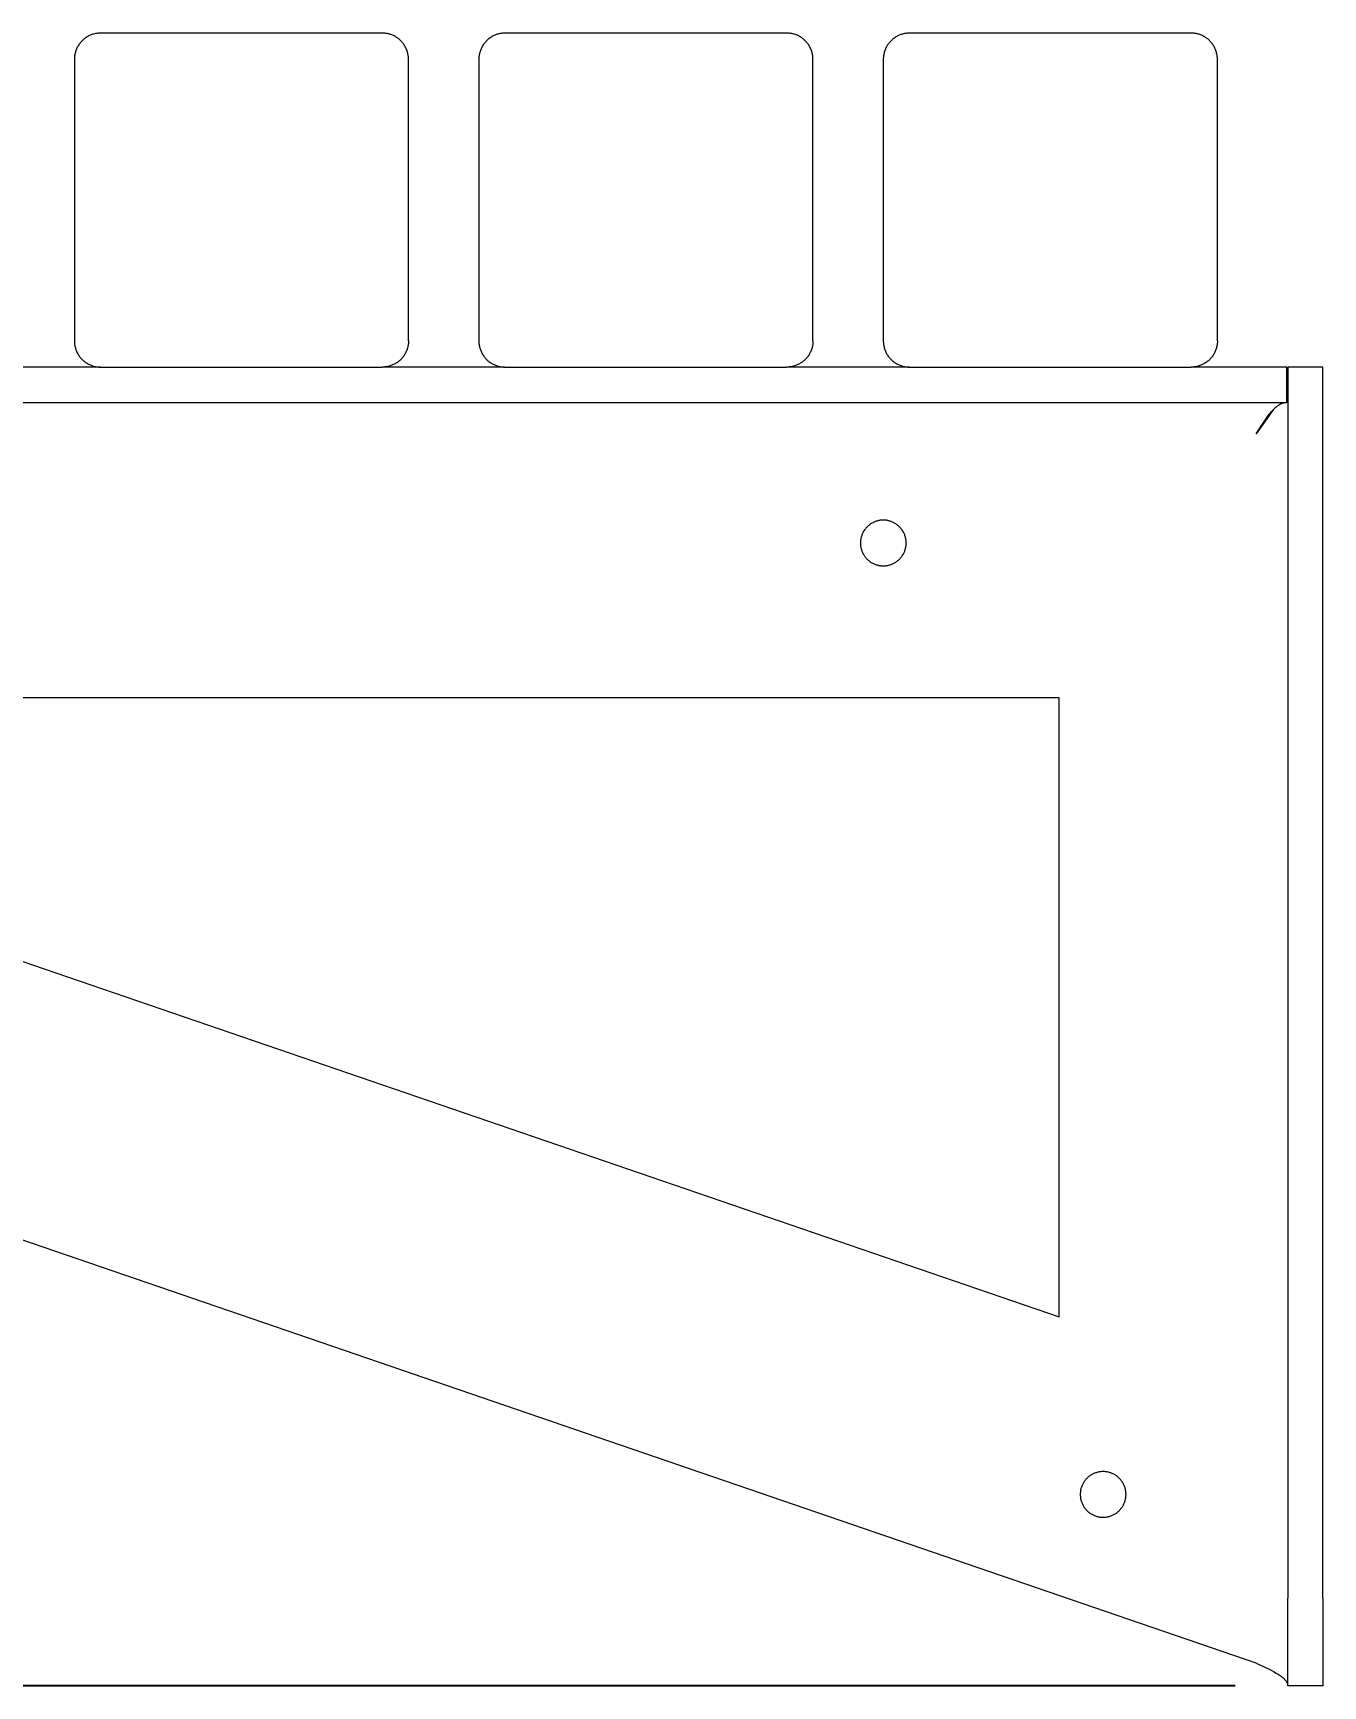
# Model space of a CAD drawing. Header units: millimetres. Extents: x -244 to 4312, y 246 to 2799.
# Drawn here: x 3394.5 to 3541.2, y 2140.6 to 2328.6 of the extents above; entities that cross this region are included whole.
import ezdxf

# ---------------------------------------------------------------- set-up
doc = ezdxf.new("R2010")
doc.units = ezdxf.units.MM
doc.layers.add('ZANO_R', color=7, linetype='Continuous', lineweight=0)
doc.layers.add('ZANO_W', color=1, linetype='Continuous', lineweight=0)
doc.styles.add('Arial', font='arial.ttf')
doc.styles.get("Standard").update_dxf_attribs({"font": 'ARIALUNI.TTF'})
doc.dimstyles.new('pl i ang', dxfattribs={"dimtxt": 50, "dimasz": 50, "dimexe": 1.25, "dimexo": 0.625, "dimgap": 10, "dimtad": 1, "dimtoh": 1, "dimtxsty": 'Standard', "dimcen": 2.5, "dimclrd": 1, "dimclre": 1, "dimclrt": 1, "dimadec": 0, "dimazin": 0, "dimtfac": 1, "dimtmove": 0, "dimatfit": 3, "dimfxl": 1, "dimarcsym": 1})

# ---------------------------------------------------------------- blocks, each defined once
blk = doc.blocks.new('*D432')
at = {"layer": 'ZANO_W', "color": 1, "lineweight": -2}
for p, q in [((3071.23, 2290.59), (3053.09, 2290.59)), ((3063.09, 2250.59), (3063.09, 2180.59)), ((3531.23, 2140.59), (3053.09, 2140.59))]:
    blk.add_line(p, q, dxfattribs=at)
at = {"layer": 'ZANO_W', "color": 1}
for points in [[(3069.76, 2250.59), (3056.42, 2250.59), (3063.09, 2290.59)], [(3056.42, 2180.59), (3069.76, 2180.59), (3063.09, 2140.59)]]:
    blk.add_solid(points, dxfattribs=at)
at = {"layer": 'ZANO_W', "color": 1, "insert": (3032.67, 2215.59), "char_height": 40, "attachment_point": 5, "rotation": 90, "style": 'Arial'}
blk.add_mtext('150', dxfattribs=at)
blk = doc.blocks.new('*D433')
at = {"layer": 'ZANO_W', "color": 1, "lineweight": -2}
for p, q in [((3070.23, 2328.59), (2983.49, 2328.59)), ((2993.49, 2288.59), (2993.49, 2180.59)), ((3531.23, 2140.59), (2983.49, 2140.59))]:
    blk.add_line(p, q, dxfattribs=at)
at = {"layer": 'ZANO_W', "color": 1}
for points in [[(3000.15, 2288.59), (2986.82, 2288.59), (2993.49, 2328.59)], [(2986.82, 2180.59), (3000.15, 2180.59), (2993.49, 2140.59)]]:
    blk.add_solid(points, dxfattribs=at)
at = {"layer": 'ZANO_W', "color": 1, "insert": (2963.06, 2234.59), "char_height": 40, "attachment_point": 5, "rotation": 90, "style": 'Arial'}
blk.add_mtext('188', dxfattribs=at)

msp = doc.modelspace()

# ---------------------------------------------------------------- linework, layer by layer
at = {"layer": 'ZANO_R'}
for p, q in [((3399.9, 2327.49), (3399.84, 2327.41)), ((3399.97, 2327.56), (3399.9, 2327.49)), ((3400.04, 2327.64), (3399.97, 2327.56)), ((3400.11, 2327.71), (3400.04, 2327.64)), ((3400.18, 2327.78), (3400.11, 2327.71)), ((3400.26, 2327.85), (3400.18, 2327.78)), ((3400.33, 2327.92), (3400.26, 2327.85)), ((3400.42, 2327.98), (3400.33, 2327.92)), ((3400.5, 2328.04), (3400.42, 2327.98)), ((3400.58, 2328.1), (3400.5, 2328.04)), ((3400.67, 2328.16), (3400.58, 2328.1)), ((3400.76, 2328.21), (3400.67, 2328.16)), ((3400.85, 2328.26), (3400.76, 2328.21)), ((3400.94, 2328.3), (3400.85, 2328.26)), ((3401.03, 2328.34), (3400.94, 2328.3)), ((3401.13, 2328.38), (3401.03, 2328.34)), ((3401.22, 2328.42), (3401.13, 2328.38)), ((3401.32, 2328.45), (3401.22, 2328.42)), ((3401.42, 2328.48), (3401.32, 2328.45)), ((3401.52, 2328.51), (3401.42, 2328.48)), ((3401.62, 2328.53), (3401.52, 2328.51)), ((3401.72, 2328.55), (3401.62, 2328.53)), ((3401.82, 2328.56), (3401.72, 2328.55)), ((3401.92, 2328.58), (3401.82, 2328.56)), ((3402.02, 2328.59), (3401.92, 2328.58)), ((3402.13, 2328.59), (3402.02, 2328.59)), ((3402.23, 2328.59), (3402.13, 2328.59)), ((3434.23, 2328.59), (3402.23, 2328.59)), ((3434.33, 2328.59), (3434.23, 2328.59)), ((3434.43, 2328.59), (3434.33, 2328.59)), ((3434.54, 2328.58), (3434.43, 2328.59)), ((3434.64, 2328.56), (3434.54, 2328.58)), ((3434.74, 2328.55), (3434.64, 2328.56)), ((3434.84, 2328.53), (3434.74, 2328.55)), ((3434.94, 2328.51), (3434.84, 2328.53)), ((3435.04, 2328.48), (3434.94, 2328.51)), ((3435.14, 2328.45), (3435.04, 2328.48)), ((3435.23, 2328.42), (3435.14, 2328.45)), ((3435.33, 2328.38), (3435.23, 2328.42)), ((3435.42, 2328.34), (3435.33, 2328.38)), ((3435.52, 2328.3), (3435.42, 2328.34)), ((3435.61, 2328.26), (3435.52, 2328.3)), ((3435.7, 2328.21), (3435.61, 2328.26)), ((3435.79, 2328.16), (3435.7, 2328.21)), ((3435.87, 2328.1), (3435.79, 2328.16)), ((3435.96, 2328.04), (3435.87, 2328.1)), ((3436.04, 2327.98), (3435.96, 2328.04)), ((3436.12, 2327.92), (3436.04, 2327.98)), ((3436.2, 2327.85), (3436.12, 2327.92)), ((3436.28, 2327.78), (3436.2, 2327.85)), ((3436.35, 2327.71), (3436.28, 2327.78)), ((3436.42, 2327.64), (3436.35, 2327.71)), ((3436.49, 2327.56), (3436.42, 2327.64)), ((3436.56, 2327.49), (3436.49, 2327.56)), ((3436.62, 2327.41), (3436.56, 2327.49)), ((3445.9, 2327.49), (3445.84, 2327.41)), ((3445.97, 2327.56), (3445.9, 2327.49)), ((3446.04, 2327.64), (3445.97, 2327.56)), ((3446.11, 2327.71), (3446.04, 2327.64)), ((3446.18, 2327.78), (3446.11, 2327.71)), ((3446.26, 2327.85), (3446.18, 2327.78)), ((3446.33, 2327.92), (3446.26, 2327.85)), ((3446.42, 2327.98), (3446.33, 2327.92)), ((3446.5, 2328.04), (3446.42, 2327.98)), ((3446.58, 2328.1), (3446.5, 2328.04)), ((3446.67, 2328.16), (3446.58, 2328.1)), ((3446.76, 2328.21), (3446.67, 2328.16)), ((3446.85, 2328.26), (3446.76, 2328.21)), ((3446.94, 2328.3), (3446.85, 2328.26)), ((3447.03, 2328.34), (3446.94, 2328.3)), ((3447.13, 2328.38), (3447.03, 2328.34)), ((3447.22, 2328.42), (3447.13, 2328.38)), ((3447.32, 2328.45), (3447.22, 2328.42)), ((3447.42, 2328.48), (3447.32, 2328.45)), ((3447.52, 2328.51), (3447.42, 2328.48)), ((3447.62, 2328.53), (3447.52, 2328.51)), ((3447.72, 2328.55), (3447.62, 2328.53)), ((3447.82, 2328.56), (3447.72, 2328.55)), ((3447.92, 2328.58), (3447.82, 2328.56)), ((3448.02, 2328.59), (3447.92, 2328.58)), ((3448.13, 2328.59), (3448.02, 2328.59)), ((3448.23, 2328.59), (3448.13, 2328.59)), ((3480.23, 2328.59), (3448.23, 2328.59)), ((3480.33, 2328.59), (3480.23, 2328.59)), ((3480.43, 2328.59), (3480.33, 2328.59)), ((3480.54, 2328.58), (3480.43, 2328.59)), ((3480.64, 2328.56), (3480.54, 2328.58)), ((3480.74, 2328.55), (3480.64, 2328.56)), ((3480.84, 2328.53), (3480.74, 2328.55)), ((3480.94, 2328.51), (3480.84, 2328.53)), ((3481.04, 2328.48), (3480.94, 2328.51)), ((3481.14, 2328.45), (3481.04, 2328.48)), ((3481.23, 2328.42), (3481.14, 2328.45)), ((3481.33, 2328.38), (3481.23, 2328.42)), ((3481.42, 2328.34), (3481.33, 2328.38)), ((3481.52, 2328.3), (3481.42, 2328.34)), ((3481.61, 2328.26), (3481.52, 2328.3)), ((3481.7, 2328.21), (3481.61, 2328.26)), ((3481.79, 2328.16), (3481.7, 2328.21)), ((3481.87, 2328.1), (3481.79, 2328.16)), ((3481.96, 2328.04), (3481.87, 2328.1)), ((3482.04, 2327.98), (3481.96, 2328.04)), ((3482.12, 2327.92), (3482.04, 2327.98)), ((3482.2, 2327.85), (3482.12, 2327.92)), ((3482.28, 2327.78), (3482.2, 2327.85)), ((3482.35, 2327.71), (3482.28, 2327.78)), ((3482.42, 2327.64), (3482.35, 2327.71)), ((3482.49, 2327.56), (3482.42, 2327.64)), ((3482.56, 2327.49), (3482.49, 2327.56)), ((3482.62, 2327.41), (3482.56, 2327.49)), ((3491.9, 2327.49), (3491.84, 2327.41)), ((3491.97, 2327.56), (3491.9, 2327.49)), ((3492.04, 2327.64), (3491.97, 2327.56)), ((3492.11, 2327.71), (3492.04, 2327.64)), ((3492.18, 2327.78), (3492.11, 2327.71)), ((3492.26, 2327.85), (3492.18, 2327.78)), ((3492.33, 2327.92), (3492.26, 2327.85)), ((3492.42, 2327.98), (3492.33, 2327.92)), ((3492.5, 2328.04), (3492.42, 2327.98)), ((3492.58, 2328.1), (3492.5, 2328.04)), ((3492.67, 2328.16), (3492.58, 2328.1)), ((3492.76, 2328.21), (3492.67, 2328.16)), ((3492.85, 2328.26), (3492.76, 2328.21)), ((3492.94, 2328.3), (3492.85, 2328.26)), ((3493.03, 2328.34), (3492.94, 2328.3)), ((3493.13, 2328.38), (3493.03, 2328.34)), ((3493.22, 2328.42), (3493.13, 2328.38)), ((3493.32, 2328.45), (3493.22, 2328.42)), ((3493.42, 2328.48), (3493.32, 2328.45)), ((3493.52, 2328.51), (3493.42, 2328.48)), ((3493.62, 2328.53), (3493.52, 2328.51)), ((3493.72, 2328.55), (3493.62, 2328.53)), ((3493.82, 2328.56), (3493.72, 2328.55)), ((3493.92, 2328.58), (3493.82, 2328.56)), ((3494.02, 2328.59), (3493.92, 2328.58)), ((3494.13, 2328.59), (3494.02, 2328.59)), ((3494.23, 2328.59), (3494.13, 2328.59)), ((3526.23, 2328.59), (3494.23, 2328.59)), ((3526.33, 2328.59), (3526.23, 2328.59)), ((3526.43, 2328.59), (3526.33, 2328.59)), ((3526.54, 2328.58), (3526.43, 2328.59)), ((3526.64, 2328.56), (3526.54, 2328.58)), ((3526.74, 2328.55), (3526.64, 2328.56)), ((3526.84, 2328.53), (3526.74, 2328.55)), ((3526.94, 2328.51), (3526.84, 2328.53)), ((3527.04, 2328.48), (3526.94, 2328.51)), ((3527.14, 2328.45), (3527.04, 2328.48)), ((3527.23, 2328.42), (3527.14, 2328.45)), ((3527.33, 2328.38), (3527.23, 2328.42)), ((3527.42, 2328.34), (3527.33, 2328.38)), ((3527.52, 2328.3), (3527.42, 2328.34)), ((3527.61, 2328.26), (3527.52, 2328.3)), ((3527.7, 2328.21), (3527.61, 2328.26)), ((3527.79, 2328.16), (3527.7, 2328.21)), ((3527.87, 2328.1), (3527.79, 2328.16)), ((3527.96, 2328.04), (3527.87, 2328.1)), ((3528.04, 2327.98), (3527.96, 2328.04)), ((3528.12, 2327.92), (3528.04, 2327.98)), ((3528.2, 2327.85), (3528.12, 2327.92)), ((3528.28, 2327.78), (3528.2, 2327.85)), ((3528.35, 2327.71), (3528.28, 2327.78)), ((3528.42, 2327.64), (3528.35, 2327.71)), ((3528.49, 2327.56), (3528.42, 2327.64)), ((3528.56, 2327.49), (3528.49, 2327.56)), ((3528.62, 2327.41), (3528.56, 2327.49)), ((3399.24, 2325.8), (3399.23, 2325.69)), ((3399.23, 2325.69), (3399.23, 2325.59)), ((3399.23, 2325.59), (3399.23, 2293.59)), ((3399.26, 2326), (3399.24, 2325.9)), ((3399.24, 2325.9), (3399.24, 2325.8)), ((3399.27, 2326.1), (3399.26, 2326)), ((3399.29, 2326.2), (3399.27, 2326.1)), ((3399.31, 2326.3), (3399.29, 2326.2)), ((3399.34, 2326.4), (3399.31, 2326.3)), ((3399.37, 2326.5), (3399.34, 2326.4)), ((3399.4, 2326.6), (3399.37, 2326.5)), ((3399.44, 2326.69), (3399.4, 2326.6)), ((3399.48, 2326.79), (3399.44, 2326.69)), ((3399.52, 2326.88), (3399.48, 2326.79)), ((3399.56, 2326.97), (3399.52, 2326.88)), ((3399.61, 2327.06), (3399.56, 2326.97)), ((3399.66, 2327.15), (3399.61, 2327.06)), ((3399.72, 2327.24), (3399.66, 2327.15)), ((3399.78, 2327.32), (3399.72, 2327.24)), ((3399.84, 2327.41), (3399.78, 2327.32)), ((3436.68, 2327.32), (3436.62, 2327.41)), ((3436.74, 2327.24), (3436.68, 2327.32)), ((3436.79, 2327.15), (3436.74, 2327.24)), ((3436.84, 2327.06), (3436.79, 2327.15)), ((3436.89, 2326.97), (3436.84, 2327.06)), ((3436.94, 2326.88), (3436.89, 2326.97)), ((3436.98, 2326.79), (3436.94, 2326.88)), ((3437.02, 2326.69), (3436.98, 2326.79)), ((3437.06, 2326.6), (3437.02, 2326.69)), ((3437.09, 2326.5), (3437.06, 2326.6)), ((3437.12, 2326.4), (3437.09, 2326.5)), ((3437.14, 2326.3), (3437.12, 2326.4)), ((3437.17, 2326.2), (3437.14, 2326.3)), ((3437.18, 2326.1), (3437.17, 2326.2)), ((3437.2, 2326), (3437.18, 2326.1)), ((3437.21, 2325.9), (3437.2, 2326)), ((3437.22, 2325.8), (3437.21, 2325.9)), ((3437.23, 2325.69), (3437.22, 2325.8)), ((3437.23, 2325.59), (3437.23, 2325.69)), ((3437.23, 2293.59), (3437.23, 2325.59)), ((3445.24, 2325.8), (3445.23, 2325.69)), ((3445.23, 2325.69), (3445.23, 2325.59)), ((3445.23, 2325.59), (3445.23, 2293.59)), ((3445.26, 2326), (3445.24, 2325.9)), ((3445.24, 2325.9), (3445.24, 2325.8)), ((3445.27, 2326.1), (3445.26, 2326)), ((3445.29, 2326.2), (3445.27, 2326.1)), ((3445.31, 2326.3), (3445.29, 2326.2)), ((3445.34, 2326.4), (3445.31, 2326.3)), ((3445.37, 2326.5), (3445.34, 2326.4)), ((3445.4, 2326.6), (3445.37, 2326.5)), ((3445.44, 2326.69), (3445.4, 2326.6)), ((3445.48, 2326.79), (3445.44, 2326.69)), ((3445.52, 2326.88), (3445.48, 2326.79)), ((3445.56, 2326.97), (3445.52, 2326.88)), ((3445.61, 2327.06), (3445.56, 2326.97)), ((3445.66, 2327.15), (3445.61, 2327.06)), ((3445.72, 2327.24), (3445.66, 2327.15)), ((3445.78, 2327.32), (3445.72, 2327.24)), ((3445.84, 2327.41), (3445.78, 2327.32)), ((3482.68, 2327.32), (3482.62, 2327.41)), ((3482.74, 2327.24), (3482.68, 2327.32)), ((3482.79, 2327.15), (3482.74, 2327.24)), ((3482.84, 2327.06), (3482.79, 2327.15)), ((3482.89, 2326.97), (3482.84, 2327.06)), ((3482.94, 2326.88), (3482.89, 2326.97)), ((3482.98, 2326.79), (3482.94, 2326.88)), ((3483.02, 2326.69), (3482.98, 2326.79)), ((3483.06, 2326.6), (3483.02, 2326.69)), ((3483.09, 2326.5), (3483.06, 2326.6)), ((3483.12, 2326.4), (3483.09, 2326.5)), ((3483.14, 2326.3), (3483.12, 2326.4)), ((3483.17, 2326.2), (3483.14, 2326.3)), ((3483.18, 2326.1), (3483.17, 2326.2)), ((3483.2, 2326), (3483.18, 2326.1)), ((3483.21, 2325.9), (3483.2, 2326)), ((3483.22, 2325.8), (3483.21, 2325.9)), ((3483.23, 2325.69), (3483.22, 2325.8)), ((3483.23, 2325.59), (3483.23, 2325.69)), ((3483.23, 2293.59), (3483.23, 2325.59)), ((3491.24, 2325.8), (3491.23, 2325.69)), ((3491.23, 2325.69), (3491.23, 2325.59)), ((3491.23, 2325.59), (3491.23, 2293.59)), ((3491.26, 2326), (3491.24, 2325.9)), ((3491.24, 2325.9), (3491.24, 2325.8)), ((3491.27, 2326.1), (3491.26, 2326)), ((3491.29, 2326.2), (3491.27, 2326.1)), ((3491.31, 2326.3), (3491.29, 2326.2)), ((3491.34, 2326.4), (3491.31, 2326.3)), ((3491.37, 2326.5), (3491.34, 2326.4)), ((3491.4, 2326.6), (3491.37, 2326.5)), ((3491.44, 2326.69), (3491.4, 2326.6)), ((3491.48, 2326.79), (3491.44, 2326.69)), ((3491.52, 2326.88), (3491.48, 2326.79)), ((3491.56, 2326.97), (3491.52, 2326.88)), ((3491.61, 2327.06), (3491.56, 2326.97)), ((3491.66, 2327.15), (3491.61, 2327.06)), ((3491.72, 2327.24), (3491.66, 2327.15)), ((3491.78, 2327.32), (3491.72, 2327.24)), ((3491.84, 2327.41), (3491.78, 2327.32)), ((3528.68, 2327.32), (3528.62, 2327.41)), ((3528.74, 2327.24), (3528.68, 2327.32)), ((3528.79, 2327.15), (3528.74, 2327.24)), ((3528.84, 2327.06), (3528.79, 2327.15)), ((3528.89, 2326.97), (3528.84, 2327.06)), ((3528.94, 2326.88), (3528.89, 2326.97)), ((3528.98, 2326.79), (3528.94, 2326.88)), ((3529.02, 2326.69), (3528.98, 2326.79)), ((3529.06, 2326.6), (3529.02, 2326.69)), ((3529.09, 2326.5), (3529.06, 2326.6)), ((3529.12, 2326.4), (3529.09, 2326.5)), ((3529.14, 2326.3), (3529.12, 2326.4)), ((3529.17, 2326.2), (3529.14, 2326.3)), ((3529.18, 2326.1), (3529.17, 2326.2)), ((3529.2, 2326), (3529.18, 2326.1)), ((3529.21, 2325.9), (3529.2, 2326)), ((3529.22, 2325.8), (3529.21, 2325.9)), ((3529.23, 2325.69), (3529.22, 2325.8)), ((3529.23, 2325.59), (3529.23, 2325.69)), ((3529.23, 2293.59), (3529.23, 2325.59)), ((3399.23, 2293.59), (3399.23, 2293.49)), ((3399.23, 2293.49), (3399.24, 2293.39)), ((3399.24, 2293.39), (3399.24, 2293.29)), ((3399.24, 2293.29), (3399.26, 2293.18)), ((3399.26, 2293.18), (3399.27, 2293.08)), ((3399.27, 2293.08), (3399.29, 2292.98)), ((3399.29, 2292.98), (3399.31, 2292.88)), ((3399.31, 2292.88), (3399.34, 2292.78)), ((3399.34, 2292.78), (3399.37, 2292.68)), ((3399.37, 2292.68), (3399.4, 2292.59)), ((3399.4, 2292.59), (3399.44, 2292.49)), ((3399.44, 2292.49), (3399.48, 2292.4)), ((3399.48, 2292.4), (3399.52, 2292.3)), ((3399.52, 2292.3), (3399.56, 2292.21)), ((3399.56, 2292.21), (3399.61, 2292.12)), ((3399.61, 2292.12), (3399.66, 2292.03)), ((3399.66, 2292.03), (3399.72, 2291.95)), ((3399.72, 2291.95), (3399.78, 2291.86)), ((3399.78, 2291.86), (3399.84, 2291.78)), ((3399.84, 2291.78), (3399.9, 2291.7)), ((3436.62, 2291.78), (3436.56, 2291.7)), ((3436.68, 2291.86), (3436.62, 2291.78)), ((3436.74, 2291.95), (3436.68, 2291.86)), ((3436.79, 2292.03), (3436.74, 2291.95)), ((3436.84, 2292.12), (3436.79, 2292.03)), ((3436.89, 2292.21), (3436.84, 2292.12)), ((3436.94, 2292.3), (3436.89, 2292.21)), ((3436.98, 2292.4), (3436.94, 2292.3)), ((3437.02, 2292.49), (3436.98, 2292.4)), ((3437.06, 2292.59), (3437.02, 2292.49)), ((3437.09, 2292.68), (3437.06, 2292.59)), ((3437.12, 2292.78), (3437.09, 2292.68)), ((3437.14, 2292.88), (3437.12, 2292.78)), ((3437.17, 2292.98), (3437.14, 2292.88)), ((3437.18, 2293.08), (3437.17, 2292.98)), ((3437.2, 2293.18), (3437.18, 2293.08)), ((3437.21, 2293.29), (3437.2, 2293.18)), ((3437.22, 2293.39), (3437.21, 2293.29)), ((3437.23, 2293.49), (3437.22, 2293.39)), ((3437.23, 2293.59), (3437.23, 2293.49)), ((3445.23, 2293.59), (3445.23, 2293.49)), ((3445.23, 2293.49), (3445.24, 2293.39)), ((3445.24, 2293.39), (3445.24, 2293.29)), ((3445.24, 2293.29), (3445.26, 2293.18)), ((3445.26, 2293.18), (3445.27, 2293.08)), ((3445.27, 2293.08), (3445.29, 2292.98)), ((3445.29, 2292.98), (3445.31, 2292.88)), ((3445.31, 2292.88), (3445.34, 2292.78)), ((3445.34, 2292.78), (3445.37, 2292.68)), ((3445.37, 2292.68), (3445.4, 2292.59)), ((3445.4, 2292.59), (3445.44, 2292.49)), ((3445.44, 2292.49), (3445.48, 2292.4)), ((3445.48, 2292.4), (3445.52, 2292.3)), ((3445.52, 2292.3), (3445.56, 2292.21)), ((3445.56, 2292.21), (3445.61, 2292.12)), ((3445.61, 2292.12), (3445.66, 2292.03)), ((3445.66, 2292.03), (3445.72, 2291.95)), ((3445.72, 2291.95), (3445.78, 2291.86)), ((3445.78, 2291.86), (3445.84, 2291.78)), ((3445.84, 2291.78), (3445.9, 2291.7)), ((3482.62, 2291.78), (3482.56, 2291.7)), ((3482.68, 2291.86), (3482.62, 2291.78)), ((3482.74, 2291.95), (3482.68, 2291.86)), ((3482.79, 2292.03), (3482.74, 2291.95)), ((3482.84, 2292.12), (3482.79, 2292.03)), ((3482.89, 2292.21), (3482.84, 2292.12)), ((3482.94, 2292.3), (3482.89, 2292.21)), ((3482.98, 2292.4), (3482.94, 2292.3)), ((3483.02, 2292.49), (3482.98, 2292.4)), ((3483.06, 2292.59), (3483.02, 2292.49)), ((3483.09, 2292.68), (3483.06, 2292.59)), ((3483.12, 2292.78), (3483.09, 2292.68)), ((3483.14, 2292.88), (3483.12, 2292.78)), ((3483.17, 2292.98), (3483.14, 2292.88)), ((3483.18, 2293.08), (3483.17, 2292.98)), ((3483.2, 2293.18), (3483.18, 2293.08)), ((3483.21, 2293.29), (3483.2, 2293.18)), ((3483.22, 2293.39), (3483.21, 2293.29)), ((3483.23, 2293.49), (3483.22, 2293.39)), ((3483.23, 2293.59), (3483.23, 2293.49)), ((3491.23, 2293.59), (3491.23, 2293.49)), ((3491.23, 2293.49), (3491.24, 2293.39)), ((3491.24, 2293.39), (3491.24, 2293.29)), ((3491.24, 2293.29), (3491.26, 2293.18)), ((3491.26, 2293.18), (3491.27, 2293.08)), ((3491.27, 2293.08), (3491.29, 2292.98)), ((3491.29, 2292.98), (3491.31, 2292.88)), ((3491.31, 2292.88), (3491.34, 2292.78)), ((3491.34, 2292.78), (3491.37, 2292.68)), ((3491.37, 2292.68), (3491.4, 2292.59)), ((3491.4, 2292.59), (3491.44, 2292.49)), ((3491.44, 2292.49), (3491.48, 2292.4)), ((3491.48, 2292.4), (3491.52, 2292.3)), ((3491.52, 2292.3), (3491.56, 2292.21)), ((3491.56, 2292.21), (3491.61, 2292.12)), ((3491.61, 2292.12), (3491.66, 2292.03)), ((3491.66, 2292.03), (3491.72, 2291.95)), ((3491.72, 2291.95), (3491.78, 2291.86)), ((3491.78, 2291.86), (3491.84, 2291.78)), ((3491.84, 2291.78), (3491.9, 2291.7)), ((3528.62, 2291.78), (3528.56, 2291.7)), ((3528.68, 2291.86), (3528.62, 2291.78)), ((3528.74, 2291.95), (3528.68, 2291.86)), ((3528.79, 2292.03), (3528.74, 2291.95)), ((3528.84, 2292.12), (3528.79, 2292.03)), ((3528.89, 2292.21), (3528.84, 2292.12)), ((3528.94, 2292.3), (3528.89, 2292.21)), ((3528.98, 2292.4), (3528.94, 2292.3)), ((3529.02, 2292.49), (3528.98, 2292.4)), ((3529.06, 2292.59), (3529.02, 2292.49)), ((3529.09, 2292.68), (3529.06, 2292.59)), ((3529.12, 2292.78), (3529.09, 2292.68)), ((3529.14, 2292.88), (3529.12, 2292.78)), ((3529.17, 2292.98), (3529.14, 2292.88)), ((3529.18, 2293.08), (3529.17, 2292.98)), ((3529.2, 2293.18), (3529.18, 2293.08)), ((3529.21, 2293.29), (3529.2, 2293.18)), ((3529.22, 2293.39), (3529.21, 2293.29)), ((3529.23, 2293.49), (3529.22, 2293.39)), ((3529.23, 2293.59), (3529.23, 2293.49)), ((3402.16, 2290.59), (3388.29, 2290.59)), ((3399.9, 2291.7), (3399.97, 2291.62)), ((3399.97, 2291.62), (3400.04, 2291.54)), ((3400.04, 2291.54), (3400.11, 2291.47)), ((3400.11, 2291.47), (3400.18, 2291.4)), ((3400.18, 2291.4), (3400.26, 2291.33)), ((3400.26, 2291.33), (3400.33, 2291.27)), ((3400.33, 2291.27), (3400.42, 2291.2)), ((3400.42, 2291.2), (3400.5, 2291.14)), ((3400.5, 2291.14), (3400.58, 2291.08)), ((3400.58, 2291.08), (3400.67, 2291.03)), ((3400.67, 2291.03), (3400.76, 2290.98)), ((3400.76, 2290.98), (3400.85, 2290.93)), ((3400.85, 2290.93), (3400.94, 2290.88)), ((3400.94, 2290.88), (3401.03, 2290.84)), ((3401.03, 2290.84), (3401.13, 2290.8)), ((3401.13, 2290.8), (3401.22, 2290.77)), ((3401.22, 2290.77), (3401.32, 2290.73)), ((3401.32, 2290.73), (3401.42, 2290.7)), ((3401.42, 2290.7), (3401.52, 2290.68)), ((3401.52, 2290.68), (3401.62, 2290.66)), ((3401.62, 2290.66), (3401.72, 2290.64)), ((3401.72, 2290.64), (3401.82, 2290.62)), ((3401.82, 2290.62), (3401.92, 2290.61)), ((3401.92, 2290.61), (3402.02, 2290.6)), ((3402.02, 2290.6), (3402.13, 2290.59)), ((3402.13, 2290.59), (3402.23, 2290.59)), ((3402.23, 2290.59), (3434.23, 2290.59)), ((3434.33, 2290.59), (3434.23, 2290.59)), ((3448.16, 2290.59), (3434.29, 2290.59)), ((3434.43, 2290.6), (3434.33, 2290.59)), ((3434.54, 2290.61), (3434.43, 2290.6)), ((3434.64, 2290.62), (3434.54, 2290.61)), ((3434.74, 2290.64), (3434.64, 2290.62)), ((3434.84, 2290.66), (3434.74, 2290.64)), ((3434.94, 2290.68), (3434.84, 2290.66)), ((3435.04, 2290.7), (3434.94, 2290.68)), ((3435.14, 2290.73), (3435.04, 2290.7)), ((3435.23, 2290.77), (3435.14, 2290.73)), ((3435.33, 2290.8), (3435.23, 2290.77)), ((3435.42, 2290.84), (3435.33, 2290.8)), ((3435.52, 2290.88), (3435.42, 2290.84)), ((3435.61, 2290.93), (3435.52, 2290.88)), ((3435.7, 2290.98), (3435.61, 2290.93)), ((3435.79, 2291.03), (3435.7, 2290.98)), ((3435.87, 2291.08), (3435.79, 2291.03)), ((3435.96, 2291.14), (3435.87, 2291.08)), ((3436.04, 2291.2), (3435.96, 2291.14)), ((3436.12, 2291.27), (3436.04, 2291.2)), ((3436.2, 2291.33), (3436.12, 2291.27)), ((3436.28, 2291.4), (3436.2, 2291.33)), ((3436.35, 2291.47), (3436.28, 2291.4)), ((3436.42, 2291.54), (3436.35, 2291.47)), ((3436.49, 2291.62), (3436.42, 2291.54)), ((3436.56, 2291.7), (3436.49, 2291.62)), ((3445.9, 2291.7), (3445.97, 2291.62)), ((3445.97, 2291.62), (3446.04, 2291.54)), ((3446.04, 2291.54), (3446.11, 2291.47)), ((3446.11, 2291.47), (3446.18, 2291.4)), ((3446.18, 2291.4), (3446.26, 2291.33)), ((3446.26, 2291.33), (3446.33, 2291.27)), ((3446.33, 2291.27), (3446.42, 2291.2)), ((3446.42, 2291.2), (3446.5, 2291.14)), ((3446.5, 2291.14), (3446.58, 2291.08)), ((3446.58, 2291.08), (3446.67, 2291.03)), ((3446.67, 2291.03), (3446.76, 2290.98)), ((3446.76, 2290.98), (3446.85, 2290.93)), ((3446.85, 2290.93), (3446.94, 2290.88)), ((3446.94, 2290.88), (3447.03, 2290.84)), ((3447.03, 2290.84), (3447.13, 2290.8)), ((3447.13, 2290.8), (3447.22, 2290.77)), ((3447.22, 2290.77), (3447.32, 2290.73)), ((3447.32, 2290.73), (3447.42, 2290.7)), ((3447.42, 2290.7), (3447.52, 2290.68)), ((3447.52, 2290.68), (3447.62, 2290.66)), ((3447.62, 2290.66), (3447.72, 2290.64)), ((3447.72, 2290.64), (3447.82, 2290.62)), ((3447.82, 2290.62), (3447.92, 2290.61)), ((3447.92, 2290.61), (3448.02, 2290.6)), ((3448.02, 2290.6), (3448.13, 2290.59)), ((3448.13, 2290.59), (3448.23, 2290.59)), ((3448.23, 2290.59), (3480.23, 2290.59)), ((3480.33, 2290.59), (3480.23, 2290.59)), ((3494.16, 2290.59), (3480.29, 2290.59)), ((3480.43, 2290.6), (3480.33, 2290.59)), ((3480.54, 2290.61), (3480.43, 2290.6)), ((3480.64, 2290.62), (3480.54, 2290.61)), ((3480.74, 2290.64), (3480.64, 2290.62)), ((3480.84, 2290.66), (3480.74, 2290.64)), ((3480.94, 2290.68), (3480.84, 2290.66)), ((3481.04, 2290.7), (3480.94, 2290.68)), ((3481.14, 2290.73), (3481.04, 2290.7)), ((3481.23, 2290.77), (3481.14, 2290.73)), ((3481.33, 2290.8), (3481.23, 2290.77)), ((3481.42, 2290.84), (3481.33, 2290.8)), ((3481.52, 2290.88), (3481.42, 2290.84)), ((3481.61, 2290.93), (3481.52, 2290.88)), ((3481.7, 2290.98), (3481.61, 2290.93)), ((3481.79, 2291.03), (3481.7, 2290.98)), ((3481.87, 2291.08), (3481.79, 2291.03)), ((3481.96, 2291.14), (3481.87, 2291.08)), ((3482.04, 2291.2), (3481.96, 2291.14)), ((3482.12, 2291.27), (3482.04, 2291.2)), ((3482.2, 2291.33), (3482.12, 2291.27)), ((3482.28, 2291.4), (3482.2, 2291.33)), ((3482.35, 2291.47), (3482.28, 2291.4)), ((3482.42, 2291.54), (3482.35, 2291.47)), ((3482.49, 2291.62), (3482.42, 2291.54)), ((3482.56, 2291.7), (3482.49, 2291.62)), ((3491.9, 2291.7), (3491.97, 2291.62)), ((3491.97, 2291.62), (3492.04, 2291.54)), ((3492.04, 2291.54), (3492.11, 2291.47)), ((3492.11, 2291.47), (3492.18, 2291.4)), ((3492.18, 2291.4), (3492.26, 2291.33)), ((3492.26, 2291.33), (3492.33, 2291.27)), ((3492.33, 2291.27), (3492.42, 2291.2)), ((3492.42, 2291.2), (3492.5, 2291.14)), ((3492.5, 2291.14), (3492.58, 2291.08)), ((3492.58, 2291.08), (3492.67, 2291.03)), ((3492.67, 2291.03), (3492.76, 2290.98)), ((3492.76, 2290.98), (3492.85, 2290.93)), ((3492.85, 2290.93), (3492.94, 2290.88)), ((3492.94, 2290.88), (3493.03, 2290.84)), ((3493.03, 2290.84), (3493.13, 2290.8)), ((3493.13, 2290.8), (3493.22, 2290.77)), ((3493.22, 2290.77), (3493.32, 2290.73)), ((3493.32, 2290.73), (3493.42, 2290.7)), ((3493.42, 2290.7), (3493.52, 2290.68)), ((3493.52, 2290.68), (3493.62, 2290.66)), ((3493.62, 2290.66), (3493.72, 2290.64)), ((3493.72, 2290.64), (3493.82, 2290.62)), ((3493.82, 2290.62), (3493.92, 2290.61)), ((3493.92, 2290.61), (3494.02, 2290.6)), ((3494.02, 2290.6), (3494.13, 2290.59)), ((3494.13, 2290.59), (3494.23, 2290.59)), ((3494.23, 2290.59), (3526.23, 2290.59)), ((3526.33, 2290.59), (3526.23, 2290.59)), ((3537.13, 2290.59), (3526.29, 2290.59)), ((3526.43, 2290.6), (3526.33, 2290.59)), ((3526.54, 2290.61), (3526.43, 2290.6)), ((3526.64, 2290.62), (3526.54, 2290.61)), ((3526.74, 2290.64), (3526.64, 2290.62)), ((3526.84, 2290.66), (3526.74, 2290.64)), ((3526.94, 2290.68), (3526.84, 2290.66)), ((3527.04, 2290.7), (3526.94, 2290.68)), ((3527.14, 2290.73), (3527.04, 2290.7)), ((3527.23, 2290.77), (3527.14, 2290.73)), ((3527.33, 2290.8), (3527.23, 2290.77)), ((3527.42, 2290.84), (3527.33, 2290.8)), ((3527.52, 2290.88), (3527.42, 2290.84)), ((3527.61, 2290.93), (3527.52, 2290.88)), ((3527.7, 2290.98), (3527.61, 2290.93)), ((3527.79, 2291.03), (3527.7, 2290.98)), ((3527.87, 2291.08), (3527.79, 2291.03)), ((3527.96, 2291.14), (3527.87, 2291.08)), ((3528.04, 2291.2), (3527.96, 2291.14)), ((3528.12, 2291.27), (3528.04, 2291.2)), ((3528.2, 2291.33), (3528.12, 2291.27)), ((3528.28, 2291.4), (3528.2, 2291.33)), ((3528.35, 2291.47), (3528.28, 2291.4)), ((3528.42, 2291.54), (3528.35, 2291.47)), ((3528.49, 2291.62), (3528.42, 2291.54)), ((3528.56, 2291.7), (3528.49, 2291.62)), ((3537.13, 2286.59), (3537.13, 2290.59)), ((3537.19, 2289.86), (3537.16, 2289.65)), ((3537.21, 2290.06), (3537.19, 2289.86)), ((3537.22, 2290.27), (3537.21, 2290.06)), ((3537.23, 2290.47), (3537.22, 2290.27)), ((3537.23, 2290.59), (3537.23, 2150.59)), ((3541.23, 2290.59), (3537.23, 2290.59)), ((3541.23, 2150.59), (3541.23, 2290.59)), ((3537.16, 2289.65), (3537.13, 2289.45)), ((3091.23, 2286.59), (3537.13, 2286.59)), ((3535.9, 2286.06), (3535.95, 2286.1)), ((3535.95, 2286.1), (3536.04, 2286.17)), ((3536.04, 2286.17), (3536.08, 2286.2)), ((3536.08, 2286.2), (3536.13, 2286.24)), ((3536.13, 2286.24), (3536.17, 2286.27)), ((3536.17, 2286.27), (3536.22, 2286.3)), ((3536.22, 2286.3), (3536.27, 2286.33)), ((3536.27, 2286.33), (3536.32, 2286.36)), ((3536.32, 2286.36), (3536.36, 2286.38)), ((3536.36, 2286.38), (3536.41, 2286.41)), ((3536.41, 2286.41), (3536.45, 2286.43)), ((3536.45, 2286.43), (3536.5, 2286.45)), ((3536.5, 2286.45), (3536.55, 2286.47)), ((3536.55, 2286.47), (3536.59, 2286.49)), ((3536.59, 2286.49), (3536.64, 2286.51)), ((3536.64, 2286.51), (3536.69, 2286.52)), ((3536.69, 2286.52), (3536.74, 2286.54)), ((3536.74, 2286.54), (3536.78, 2286.55)), ((3536.78, 2286.55), (3536.83, 2286.56)), ((3536.83, 2286.56), (3536.88, 2286.57)), ((3536.88, 2286.57), (3536.93, 2286.58)), ((3536.93, 2286.58), (3536.98, 2286.58)), ((3536.98, 2286.58), (3537, 2286.59)), ((3537, 2286.59), (3537.02, 2286.59)), ((3537.02, 2286.59), (3537.05, 2286.59)), ((3537.05, 2286.59), (3537.07, 2286.59)), ((3535.57, 2285.74), (3533.63, 2282.99)), ((3533.63, 2282.99), (3534.49, 2284.35)), ((3534.49, 2284.35), (3534.72, 2284.69)), ((3534.72, 2284.69), (3534.94, 2284.99)), ((3534.94, 2284.99), (3535.05, 2285.13)), ((3535.05, 2285.13), (3535.16, 2285.28)), ((3535.16, 2285.28), (3535.25, 2285.39)), ((3535.25, 2285.39), (3535.35, 2285.51)), ((3535.35, 2285.51), (3535.45, 2285.62)), ((3535.45, 2285.62), (3535.55, 2285.73)), ((3535.55, 2285.73), (3535.65, 2285.83)), ((3535.65, 2285.83), (3535.74, 2285.92)), ((3535.74, 2285.92), (3535.84, 2286.01)), ((3535.84, 2286.01), (3535.9, 2286.06)), ((3490.1, 2272.93), (3490.02, 2272.89)), ((3490.18, 2272.97), (3490.1, 2272.93)), ((3490.26, 2273.01), (3490.18, 2272.97)), ((3490.35, 2273.04), (3490.26, 2273.01)), ((3490.43, 2273.07), (3490.35, 2273.04)), ((3490.52, 2273.09), (3490.43, 2273.07)), ((3490.61, 2273.12), (3490.52, 2273.09)), ((3490.69, 2273.14), (3490.61, 2273.12)), ((3490.78, 2273.15), (3490.69, 2273.14)), ((3490.87, 2273.17), (3490.78, 2273.15)), ((3490.96, 2273.18), (3490.87, 2273.17)), ((3491.05, 2273.19), (3490.96, 2273.18)), ((3491.14, 2273.19), (3491.05, 2273.19)), ((3491.23, 2273.19), (3491.14, 2273.19)), ((3491.32, 2273.19), (3491.23, 2273.19)), ((3491.41, 2273.19), (3491.32, 2273.19)), ((3491.5, 2273.18), (3491.41, 2273.19)), ((3491.59, 2273.17), (3491.5, 2273.18)), ((3491.67, 2273.15), (3491.59, 2273.17)), ((3491.76, 2273.14), (3491.67, 2273.15)), ((3491.85, 2273.12), (3491.76, 2273.14)), ((3491.94, 2273.09), (3491.85, 2273.12)), ((3492.02, 2273.07), (3491.94, 2273.09)), ((3492.11, 2273.04), (3492.02, 2273.07)), ((3492.19, 2273.01), (3492.11, 2273.04)), ((3492.27, 2272.97), (3492.19, 2273.01)), ((3492.36, 2272.93), (3492.27, 2272.97)), ((3492.44, 2272.89), (3492.36, 2272.93)), ((3488.67, 2271.08), (3488.66, 2270.99)), ((3488.69, 2271.17), (3488.67, 2271.08)), ((3488.71, 2271.26), (3488.69, 2271.17)), ((3488.74, 2271.34), (3488.71, 2271.26)), ((3488.77, 2271.43), (3488.74, 2271.34)), ((3488.8, 2271.51), (3488.77, 2271.43)), ((3488.83, 2271.6), (3488.8, 2271.51)), ((3488.87, 2271.68), (3488.83, 2271.6)), ((3488.91, 2271.76), (3488.87, 2271.68)), ((3488.95, 2271.84), (3488.91, 2271.76)), ((3488.99, 2271.92), (3488.95, 2271.84)), ((3489.04, 2271.99), (3488.99, 2271.92)), ((3489.09, 2272.07), (3489.04, 2271.99)), ((3489.14, 2272.14), (3489.09, 2272.07)), ((3489.2, 2272.21), (3489.14, 2272.14)), ((3489.25, 2272.28), (3489.2, 2272.21)), ((3489.31, 2272.35), (3489.25, 2272.28)), ((3489.37, 2272.41), (3489.31, 2272.35)), ((3489.44, 2272.48), (3489.37, 2272.41)), ((3489.5, 2272.54), (3489.44, 2272.48)), ((3489.57, 2272.6), (3489.5, 2272.54)), ((3489.64, 2272.65), (3489.57, 2272.6)), ((3489.71, 2272.71), (3489.64, 2272.65)), ((3489.79, 2272.76), (3489.71, 2272.71)), ((3489.86, 2272.81), (3489.79, 2272.76)), ((3489.94, 2272.85), (3489.86, 2272.81)), ((3490.02, 2272.89), (3489.94, 2272.85)), ((3492.52, 2272.85), (3492.44, 2272.89)), ((3492.59, 2272.81), (3492.52, 2272.85)), ((3492.67, 2272.76), (3492.59, 2272.81)), ((3492.74, 2272.71), (3492.67, 2272.76)), ((3492.81, 2272.65), (3492.74, 2272.71)), ((3492.88, 2272.6), (3492.81, 2272.65)), ((3492.95, 2272.54), (3492.88, 2272.6)), ((3493.02, 2272.48), (3492.95, 2272.54)), ((3493.08, 2272.41), (3493.02, 2272.48)), ((3493.14, 2272.35), (3493.08, 2272.41)), ((3493.2, 2272.28), (3493.14, 2272.35)), ((3493.26, 2272.21), (3493.2, 2272.28)), ((3493.32, 2272.14), (3493.26, 2272.21)), ((3493.37, 2272.07), (3493.32, 2272.14)), ((3493.42, 2271.99), (3493.37, 2272.07)), ((3493.46, 2271.92), (3493.42, 2271.99)), ((3493.51, 2271.84), (3493.46, 2271.92)), ((3493.55, 2271.76), (3493.51, 2271.84)), ((3493.59, 2271.68), (3493.55, 2271.76)), ((3493.63, 2271.6), (3493.59, 2271.68)), ((3493.66, 2271.51), (3493.63, 2271.6)), ((3493.69, 2271.43), (3493.66, 2271.51)), ((3493.72, 2271.34), (3493.69, 2271.43)), ((3493.74, 2271.26), (3493.72, 2271.34)), ((3493.76, 2271.17), (3493.74, 2271.26)), ((3493.78, 2271.08), (3493.76, 2271.17)), ((3493.8, 2270.99), (3493.78, 2271.08)), ((3488.64, 2270.82), (3488.63, 2270.73)), ((3488.63, 2270.73), (3488.63, 2270.64)), ((3488.63, 2270.64), (3488.63, 2270.55)), ((3488.63, 2270.55), (3488.63, 2270.46)), ((3488.63, 2270.46), (3488.64, 2270.37)), ((3488.65, 2270.91), (3488.64, 2270.82)), ((3488.64, 2270.37), (3488.65, 2270.28)), ((3488.66, 2270.99), (3488.65, 2270.91)), ((3488.65, 2270.28), (3488.66, 2270.19)), ((3488.66, 2270.19), (3488.67, 2270.1)), ((3488.67, 2270.1), (3488.69, 2270.01)), ((3488.69, 2270.01), (3488.71, 2269.93)), ((3488.71, 2269.93), (3488.74, 2269.84)), ((3488.74, 2269.84), (3488.77, 2269.75)), ((3488.77, 2269.75), (3488.8, 2269.67)), ((3488.8, 2269.67), (3488.83, 2269.59)), ((3488.83, 2269.59), (3488.87, 2269.5)), ((3488.87, 2269.5), (3488.91, 2269.42)), ((3488.91, 2269.42), (3488.95, 2269.34)), ((3488.95, 2269.34), (3488.99, 2269.27)), ((3488.99, 2269.27), (3489.04, 2269.19)), ((3489.04, 2269.19), (3489.09, 2269.12)), ((3493.37, 2269.12), (3493.42, 2269.19)), ((3493.42, 2269.19), (3493.46, 2269.27)), ((3493.46, 2269.27), (3493.51, 2269.34)), ((3493.51, 2269.34), (3493.55, 2269.42)), ((3493.55, 2269.42), (3493.59, 2269.5)), ((3493.59, 2269.5), (3493.63, 2269.59)), ((3493.63, 2269.59), (3493.66, 2269.67)), ((3493.66, 2269.67), (3493.69, 2269.75)), ((3493.69, 2269.75), (3493.72, 2269.84)), ((3493.72, 2269.84), (3493.74, 2269.93)), ((3493.74, 2269.93), (3493.76, 2270.01)), ((3493.76, 2270.01), (3493.78, 2270.1)), ((3493.78, 2270.1), (3493.8, 2270.19)), ((3493.81, 2270.91), (3493.8, 2270.99)), ((3493.8, 2270.19), (3493.81, 2270.28)), ((3493.82, 2270.82), (3493.81, 2270.91)), ((3493.81, 2270.28), (3493.82, 2270.37)), ((3493.82, 2270.73), (3493.82, 2270.82)), ((3493.83, 2270.64), (3493.82, 2270.73)), ((3493.82, 2270.46), (3493.83, 2270.55)), ((3493.82, 2270.37), (3493.82, 2270.46)), ((3493.83, 2270.55), (3493.83, 2270.64)), ((3489.09, 2269.12), (3489.14, 2269.04)), ((3489.14, 2269.04), (3489.2, 2268.97)), ((3489.2, 2268.97), (3489.25, 2268.9)), ((3489.25, 2268.9), (3489.31, 2268.83)), ((3489.31, 2268.83), (3489.37, 2268.77)), ((3489.37, 2268.77), (3489.44, 2268.71)), ((3489.44, 2268.71), (3489.5, 2268.65)), ((3489.5, 2268.65), (3489.57, 2268.59)), ((3489.57, 2268.59), (3489.64, 2268.53)), ((3489.64, 2268.53), (3489.71, 2268.48)), ((3489.71, 2268.48), (3489.79, 2268.43)), ((3489.79, 2268.43), (3489.86, 2268.38)), ((3489.86, 2268.38), (3489.94, 2268.33)), ((3489.94, 2268.33), (3490.02, 2268.29)), ((3490.02, 2268.29), (3490.1, 2268.25)), ((3490.1, 2268.25), (3490.18, 2268.21)), ((3490.18, 2268.21), (3490.26, 2268.18)), ((3490.26, 2268.18), (3490.35, 2268.15)), ((3490.35, 2268.15), (3490.43, 2268.12)), ((3490.43, 2268.12), (3490.52, 2268.09)), ((3490.52, 2268.09), (3490.61, 2268.07)), ((3490.61, 2268.07), (3490.69, 2268.05)), ((3490.69, 2268.05), (3490.78, 2268.03)), ((3490.78, 2268.03), (3490.87, 2268.02)), ((3490.87, 2268.02), (3490.96, 2268.01)), ((3490.96, 2268.01), (3491.05, 2268)), ((3491.05, 2268), (3491.14, 2267.99)), ((3491.14, 2267.99), (3491.23, 2267.99)), ((3491.23, 2267.99), (3491.32, 2267.99)), ((3491.32, 2267.99), (3491.41, 2268)), ((3491.41, 2268), (3491.5, 2268.01)), ((3491.5, 2268.01), (3491.59, 2268.02)), ((3491.59, 2268.02), (3491.67, 2268.03)), ((3491.67, 2268.03), (3491.76, 2268.05)), ((3491.76, 2268.05), (3491.85, 2268.07)), ((3491.85, 2268.07), (3491.94, 2268.09)), ((3491.94, 2268.09), (3492.02, 2268.12)), ((3492.02, 2268.12), (3492.11, 2268.15)), ((3492.11, 2268.15), (3492.19, 2268.18)), ((3492.19, 2268.18), (3492.27, 2268.21)), ((3492.27, 2268.21), (3492.36, 2268.25)), ((3492.36, 2268.25), (3492.44, 2268.29)), ((3492.44, 2268.29), (3492.52, 2268.33)), ((3492.52, 2268.33), (3492.59, 2268.38)), ((3492.59, 2268.38), (3492.67, 2268.43)), ((3492.67, 2268.43), (3492.74, 2268.48)), ((3492.74, 2268.48), (3492.81, 2268.53)), ((3492.81, 2268.53), (3492.88, 2268.59)), ((3492.88, 2268.59), (3492.95, 2268.65)), ((3492.95, 2268.65), (3493.02, 2268.71)), ((3493.02, 2268.71), (3493.08, 2268.77)), ((3493.08, 2268.77), (3493.14, 2268.83)), ((3493.14, 2268.83), (3493.2, 2268.9)), ((3493.2, 2268.9), (3493.26, 2268.97)), ((3493.26, 2268.97), (3493.32, 2269.04)), ((3493.32, 2269.04), (3493.37, 2269.12)), ((3533.63, 2143.2), (3191.23, 2260.59)), ((3305.89, 2252.99), (3511.23, 2182.59)), ((3511.23, 2252.99), (3305.89, 2252.99)), ((3511.23, 2182.59), (3511.23, 2252.99)), ((3514.14, 2163.93), (3514.09, 2163.86)), ((3514.2, 2164), (3514.14, 2163.93)), ((3514.25, 2164.07), (3514.2, 2164)), ((3514.31, 2164.14), (3514.25, 2164.07)), ((3514.37, 2164.2), (3514.31, 2164.14)), ((3514.44, 2164.26), (3514.37, 2164.2)), ((3514.5, 2164.32), (3514.44, 2164.26)), ((3514.57, 2164.38), (3514.5, 2164.32)), ((3514.64, 2164.44), (3514.57, 2164.38)), ((3514.71, 2164.49), (3514.64, 2164.44)), ((3514.79, 2164.54), (3514.71, 2164.49)), ((3514.86, 2164.59), (3514.79, 2164.54)), ((3514.94, 2164.64), (3514.86, 2164.59)), ((3515.02, 2164.68), (3514.94, 2164.64)), ((3515.1, 2164.72), (3515.02, 2164.68)), ((3515.18, 2164.76), (3515.1, 2164.72)), ((3515.26, 2164.79), (3515.18, 2164.76)), ((3515.35, 2164.82), (3515.26, 2164.79)), ((3515.43, 2164.85), (3515.35, 2164.82)), ((3515.52, 2164.88), (3515.43, 2164.85)), ((3515.61, 2164.9), (3515.52, 2164.88)), ((3515.69, 2164.92), (3515.61, 2164.9)), ((3515.78, 2164.94), (3515.69, 2164.92)), ((3515.87, 2164.95), (3515.78, 2164.94)), ((3515.96, 2164.96), (3515.87, 2164.95)), ((3516.05, 2164.97), (3515.96, 2164.96)), ((3516.14, 2164.98), (3516.05, 2164.97)), ((3516.23, 2164.98), (3516.14, 2164.98)), ((3516.32, 2164.98), (3516.23, 2164.98)), ((3516.41, 2164.97), (3516.32, 2164.98)), ((3516.5, 2164.96), (3516.41, 2164.97)), ((3516.59, 2164.95), (3516.5, 2164.96)), ((3516.67, 2164.94), (3516.59, 2164.95)), ((3516.76, 2164.92), (3516.67, 2164.94)), ((3516.85, 2164.9), (3516.76, 2164.92)), ((3516.94, 2164.88), (3516.85, 2164.9)), ((3517.02, 2164.85), (3516.94, 2164.88)), ((3517.11, 2164.82), (3517.02, 2164.85)), ((3517.19, 2164.79), (3517.11, 2164.82)), ((3517.27, 2164.76), (3517.19, 2164.79)), ((3517.36, 2164.72), (3517.27, 2164.76)), ((3517.44, 2164.68), (3517.36, 2164.72)), ((3517.52, 2164.64), (3517.44, 2164.68)), ((3517.59, 2164.59), (3517.52, 2164.64)), ((3517.67, 2164.54), (3517.59, 2164.59)), ((3517.74, 2164.49), (3517.67, 2164.54)), ((3517.81, 2164.44), (3517.74, 2164.49)), ((3517.88, 2164.38), (3517.81, 2164.44)), ((3517.95, 2164.32), (3517.88, 2164.38)), ((3518.02, 2164.26), (3517.95, 2164.32)), ((3518.08, 2164.2), (3518.02, 2164.26)), ((3518.14, 2164.14), (3518.08, 2164.2)), ((3518.2, 2164.07), (3518.14, 2164.14)), ((3518.26, 2164), (3518.2, 2164.07)), ((3518.32, 2163.93), (3518.26, 2164)), ((3518.37, 2163.86), (3518.32, 2163.93)), ((3513.64, 2162.6), (3513.63, 2162.51)), ((3513.63, 2162.51), (3513.63, 2162.42)), ((3513.63, 2162.42), (3513.63, 2162.33)), ((3513.63, 2162.33), (3513.63, 2162.24)), ((3513.63, 2162.24), (3513.64, 2162.15)), ((3513.65, 2162.69), (3513.64, 2162.6)), ((3513.64, 2162.15), (3513.65, 2162.06)), ((3513.66, 2162.78), (3513.65, 2162.69)), ((3513.65, 2162.06), (3513.66, 2161.98)), ((3513.67, 2162.87), (3513.66, 2162.78)), ((3513.69, 2162.96), (3513.67, 2162.87)), ((3513.71, 2163.04), (3513.69, 2162.96)), ((3513.74, 2163.13), (3513.71, 2163.04)), ((3513.77, 2163.22), (3513.74, 2163.13)), ((3513.8, 2163.3), (3513.77, 2163.22)), ((3513.83, 2163.38), (3513.8, 2163.3)), ((3513.87, 2163.47), (3513.83, 2163.38)), ((3513.91, 2163.55), (3513.87, 2163.47)), ((3513.95, 2163.63), (3513.91, 2163.55)), ((3513.99, 2163.7), (3513.95, 2163.63)), ((3514.04, 2163.78), (3513.99, 2163.7)), ((3514.09, 2163.86), (3514.04, 2163.78)), ((3518.42, 2163.78), (3518.37, 2163.86)), ((3518.46, 2163.7), (3518.42, 2163.78)), ((3518.51, 2163.63), (3518.46, 2163.7)), ((3518.55, 2163.55), (3518.51, 2163.63)), ((3518.59, 2163.47), (3518.55, 2163.55)), ((3518.63, 2163.38), (3518.59, 2163.47)), ((3518.66, 2163.3), (3518.63, 2163.38)), ((3518.69, 2163.22), (3518.66, 2163.3)), ((3518.72, 2163.13), (3518.69, 2163.22)), ((3518.74, 2163.04), (3518.72, 2163.13)), ((3518.76, 2162.96), (3518.74, 2163.04)), ((3518.78, 2162.87), (3518.76, 2162.96)), ((3518.8, 2162.78), (3518.78, 2162.87)), ((3518.81, 2162.69), (3518.8, 2162.78)), ((3518.8, 2161.98), (3518.81, 2162.06)), ((3518.82, 2162.6), (3518.81, 2162.69)), ((3518.81, 2162.06), (3518.82, 2162.15)), ((3518.82, 2162.51), (3518.82, 2162.6)), ((3518.83, 2162.42), (3518.82, 2162.51)), ((3518.82, 2162.24), (3518.83, 2162.33)), ((3518.82, 2162.15), (3518.82, 2162.24)), ((3518.83, 2162.33), (3518.83, 2162.42)), ((3513.66, 2161.98), (3513.67, 2161.89)), ((3513.67, 2161.89), (3513.69, 2161.8)), ((3513.69, 2161.8), (3513.71, 2161.71)), ((3513.71, 2161.71), (3513.74, 2161.63)), ((3513.74, 2161.63), (3513.77, 2161.54)), ((3513.77, 2161.54), (3513.8, 2161.46)), ((3513.8, 2161.46), (3513.83, 2161.37)), ((3513.83, 2161.37), (3513.87, 2161.29)), ((3513.87, 2161.29), (3513.91, 2161.21)), ((3513.91, 2161.21), (3513.95, 2161.13)), ((3513.95, 2161.13), (3513.99, 2161.05)), ((3513.99, 2161.05), (3514.04, 2160.98)), ((3514.04, 2160.98), (3514.09, 2160.9)), ((3514.09, 2160.9), (3514.14, 2160.83)), ((3514.14, 2160.83), (3514.2, 2160.76)), ((3514.2, 2160.76), (3514.25, 2160.69)), ((3514.25, 2160.69), (3514.31, 2160.62)), ((3514.31, 2160.62), (3514.37, 2160.56)), ((3514.37, 2160.56), (3514.44, 2160.49)), ((3514.44, 2160.49), (3514.5, 2160.43)), ((3514.5, 2160.43), (3514.57, 2160.37)), ((3514.57, 2160.37), (3514.64, 2160.32)), ((3514.64, 2160.32), (3514.71, 2160.26)), ((3514.71, 2160.26), (3514.79, 2160.21)), ((3514.79, 2160.21), (3514.86, 2160.16)), ((3514.86, 2160.16), (3514.94, 2160.12)), ((3517.52, 2160.12), (3517.59, 2160.16)), ((3517.59, 2160.16), (3517.67, 2160.21)), ((3517.67, 2160.21), (3517.74, 2160.26)), ((3517.74, 2160.26), (3517.81, 2160.32)), ((3517.81, 2160.32), (3517.88, 2160.37)), ((3517.88, 2160.37), (3517.95, 2160.43)), ((3517.95, 2160.43), (3518.02, 2160.49)), ((3518.02, 2160.49), (3518.08, 2160.56)), ((3518.08, 2160.56), (3518.14, 2160.62)), ((3518.14, 2160.62), (3518.2, 2160.69)), ((3518.2, 2160.69), (3518.26, 2160.76)), ((3518.26, 2160.76), (3518.32, 2160.83)), ((3518.32, 2160.83), (3518.37, 2160.9)), ((3518.37, 2160.9), (3518.42, 2160.98)), ((3518.42, 2160.98), (3518.46, 2161.05)), ((3518.46, 2161.05), (3518.51, 2161.13)), ((3518.51, 2161.13), (3518.55, 2161.21)), ((3518.55, 2161.21), (3518.59, 2161.29)), ((3518.59, 2161.29), (3518.63, 2161.37)), ((3518.63, 2161.37), (3518.66, 2161.46)), ((3518.66, 2161.46), (3518.69, 2161.54)), ((3518.69, 2161.54), (3518.72, 2161.63)), ((3518.72, 2161.63), (3518.74, 2161.71)), ((3518.74, 2161.71), (3518.76, 2161.8)), ((3518.76, 2161.8), (3518.78, 2161.89)), ((3518.78, 2161.89), (3518.8, 2161.98)), ((3514.94, 2160.12), (3515.02, 2160.08)), ((3515.02, 2160.08), (3515.1, 2160.04)), ((3515.1, 2160.04), (3515.18, 2160)), ((3515.18, 2160), (3515.26, 2159.96)), ((3515.26, 2159.96), (3515.35, 2159.93)), ((3515.35, 2159.93), (3515.43, 2159.9)), ((3515.43, 2159.9), (3515.52, 2159.88)), ((3515.52, 2159.88), (3515.61, 2159.85)), ((3515.61, 2159.85), (3515.69, 2159.83)), ((3515.69, 2159.83), (3515.78, 2159.82)), ((3515.78, 2159.82), (3515.87, 2159.8)), ((3515.87, 2159.8), (3515.96, 2159.79)), ((3515.96, 2159.79), (3516.05, 2159.78)), ((3516.05, 2159.78), (3516.14, 2159.78)), ((3516.14, 2159.78), (3516.23, 2159.78)), ((3516.23, 2159.78), (3516.32, 2159.78)), ((3516.32, 2159.78), (3516.41, 2159.78)), ((3516.41, 2159.78), (3516.5, 2159.79)), ((3516.5, 2159.79), (3516.59, 2159.8)), ((3516.59, 2159.8), (3516.67, 2159.82)), ((3516.67, 2159.82), (3516.76, 2159.83)), ((3516.76, 2159.83), (3516.85, 2159.85)), ((3516.85, 2159.85), (3516.94, 2159.88)), ((3516.94, 2159.88), (3517.02, 2159.9)), ((3517.02, 2159.9), (3517.11, 2159.93)), ((3517.11, 2159.93), (3517.19, 2159.96)), ((3517.19, 2159.96), (3517.27, 2160)), ((3517.27, 2160), (3517.36, 2160.04)), ((3517.36, 2160.04), (3517.44, 2160.08)), ((3517.44, 2160.08), (3517.52, 2160.12)), ((3537.23, 2140.59), (3537.23, 2150.59)), ((3541.23, 2150.59), (3541.23, 2140.59)), ((3533.63, 2143.2), (3534.97, 2142.57)), ((3534.97, 2142.57), (3535.33, 2142.38)), ((3535.33, 2142.38), (3535.62, 2142.23)), ((3535.62, 2142.23), (3535.91, 2142.06)), ((3535.91, 2142.06), (3536.14, 2141.92)), ((3536.14, 2141.92), (3536.25, 2141.84)), ((3536.25, 2141.84), (3536.37, 2141.77)), ((3536.37, 2141.77), (3536.46, 2141.7)), ((3536.46, 2141.7), (3536.55, 2141.62)), ((3536.55, 2141.62), (3536.65, 2141.55)), ((3536.65, 2141.55), (3536.69, 2141.51)), ((3536.69, 2141.51), (3536.73, 2141.47)), ((3536.73, 2141.47), (3536.77, 2141.44)), ((3536.77, 2141.44), (3536.81, 2141.4)), ((3536.81, 2141.4), (3536.84, 2141.37)), ((3536.84, 2141.37), (3536.87, 2141.33)), ((3536.87, 2141.33), (3536.91, 2141.3)), ((3536.91, 2141.3), (3536.94, 2141.26)), ((3536.94, 2141.26), (3536.97, 2141.22)), ((3536.97, 2141.22), (3537, 2141.18)), ((3537, 2141.18), (3537.03, 2141.15)), ((3537.03, 2141.15), (3537.05, 2141.12)), ((3537.05, 2141.12), (3537.07, 2141.08)), ((3537.07, 2141.08), (3537.09, 2141.05)), ((3537.09, 2141.05), (3537.11, 2141.02)), ((3537.11, 2141.02), (3537.12, 2141)), ((3537.12, 2141), (3537.13, 2140.98)), ((3537.13, 2140.98), (3537.14, 2140.96)), ((3537.14, 2140.96), (3537.15, 2140.94)), ((3537.15, 2140.94), (3537.16, 2140.93)), ((3537.16, 2140.93), (3537.16, 2140.91)), ((3537.16, 2140.91), (3537.17, 2140.89)), ((3537.17, 2140.89), (3537.18, 2140.87)), ((3537.18, 2140.87), (3537.18, 2140.86)), ((3537.18, 2140.86), (3537.19, 2140.84)), ((3537.19, 2140.84), (3537.19, 2140.82)), ((3537.19, 2140.82), (3537.2, 2140.81)), ((3537.2, 2140.81), (3537.2, 2140.79)), ((3537.2, 2140.79), (3537.21, 2140.77)), ((3537.21, 2140.77), (3537.21, 2140.76)), ((3537.21, 2140.76), (3537.21, 2140.74)), ((3537.21, 2140.74), (3537.22, 2140.72)), ((3537.22, 2140.72), (3537.22, 2140.7)), ((3537.22, 2140.7), (3537.22, 2140.69)), ((3537.22, 2140.69), (3537.22, 2140.67)), ((3537.22, 2140.67), (3537.23, 2140.65)), ((3537.23, 2140.65), (3537.23, 2140.63)), ((3541.23, 2140.59), (3537.23, 2140.59))]:
    msp.add_line(p, q, dxfattribs=at)

# ---------------------------------------------------------------- dimensions: what is measured, and where the dimension line sits
at = {"layer": 'ZANO_W'}
for base, p1, picture, middle in [((2993.49, 2140.59), (3080.23, 2328.59), '*D433', (2963.06, 2234.59)), ((3063.09, 2140.59), (3081.23, 2290.59), '*D432', (3032.67, 2215.59))]:
    dim = msp.add_linear_dim(base=base, p1=p1, p2=(3541.23, 2140.59), angle=90, dimstyle='pl i ang', override={"dimtxt": 40, "dimasz": 40, "dimexe": 10, "dimexo": 10, "dimtoh": 0, "dimdec": 0, "dimtxsty": 'Arial', "dimtdec": 0, "dimtmove": 1}, dxfattribs=at)
    dim.commit()
    dim.dimension.update_dxf_attribs({"geometry": picture, "text_midpoint": middle})

doc.saveas('drawing.dxf')
